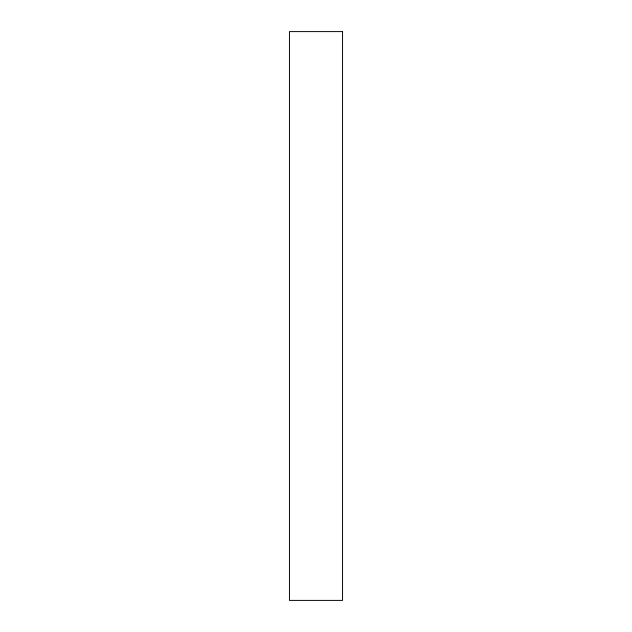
<?xml version="1.0" encoding="UTF-8"?>
<svg xmlns="http://www.w3.org/2000/svg" width="632" height="632" viewBox="0 0 632 632"><rect width="100%" height="100%" fill="white"/><g stroke="black" fill="none" stroke-linecap="round" stroke-linejoin="round"><path stroke-width="0.95" d="M342.544 31.6L289.456 31.6L289.456 600.4L342.544 600.4L342.544 31.6"/></g></svg>
